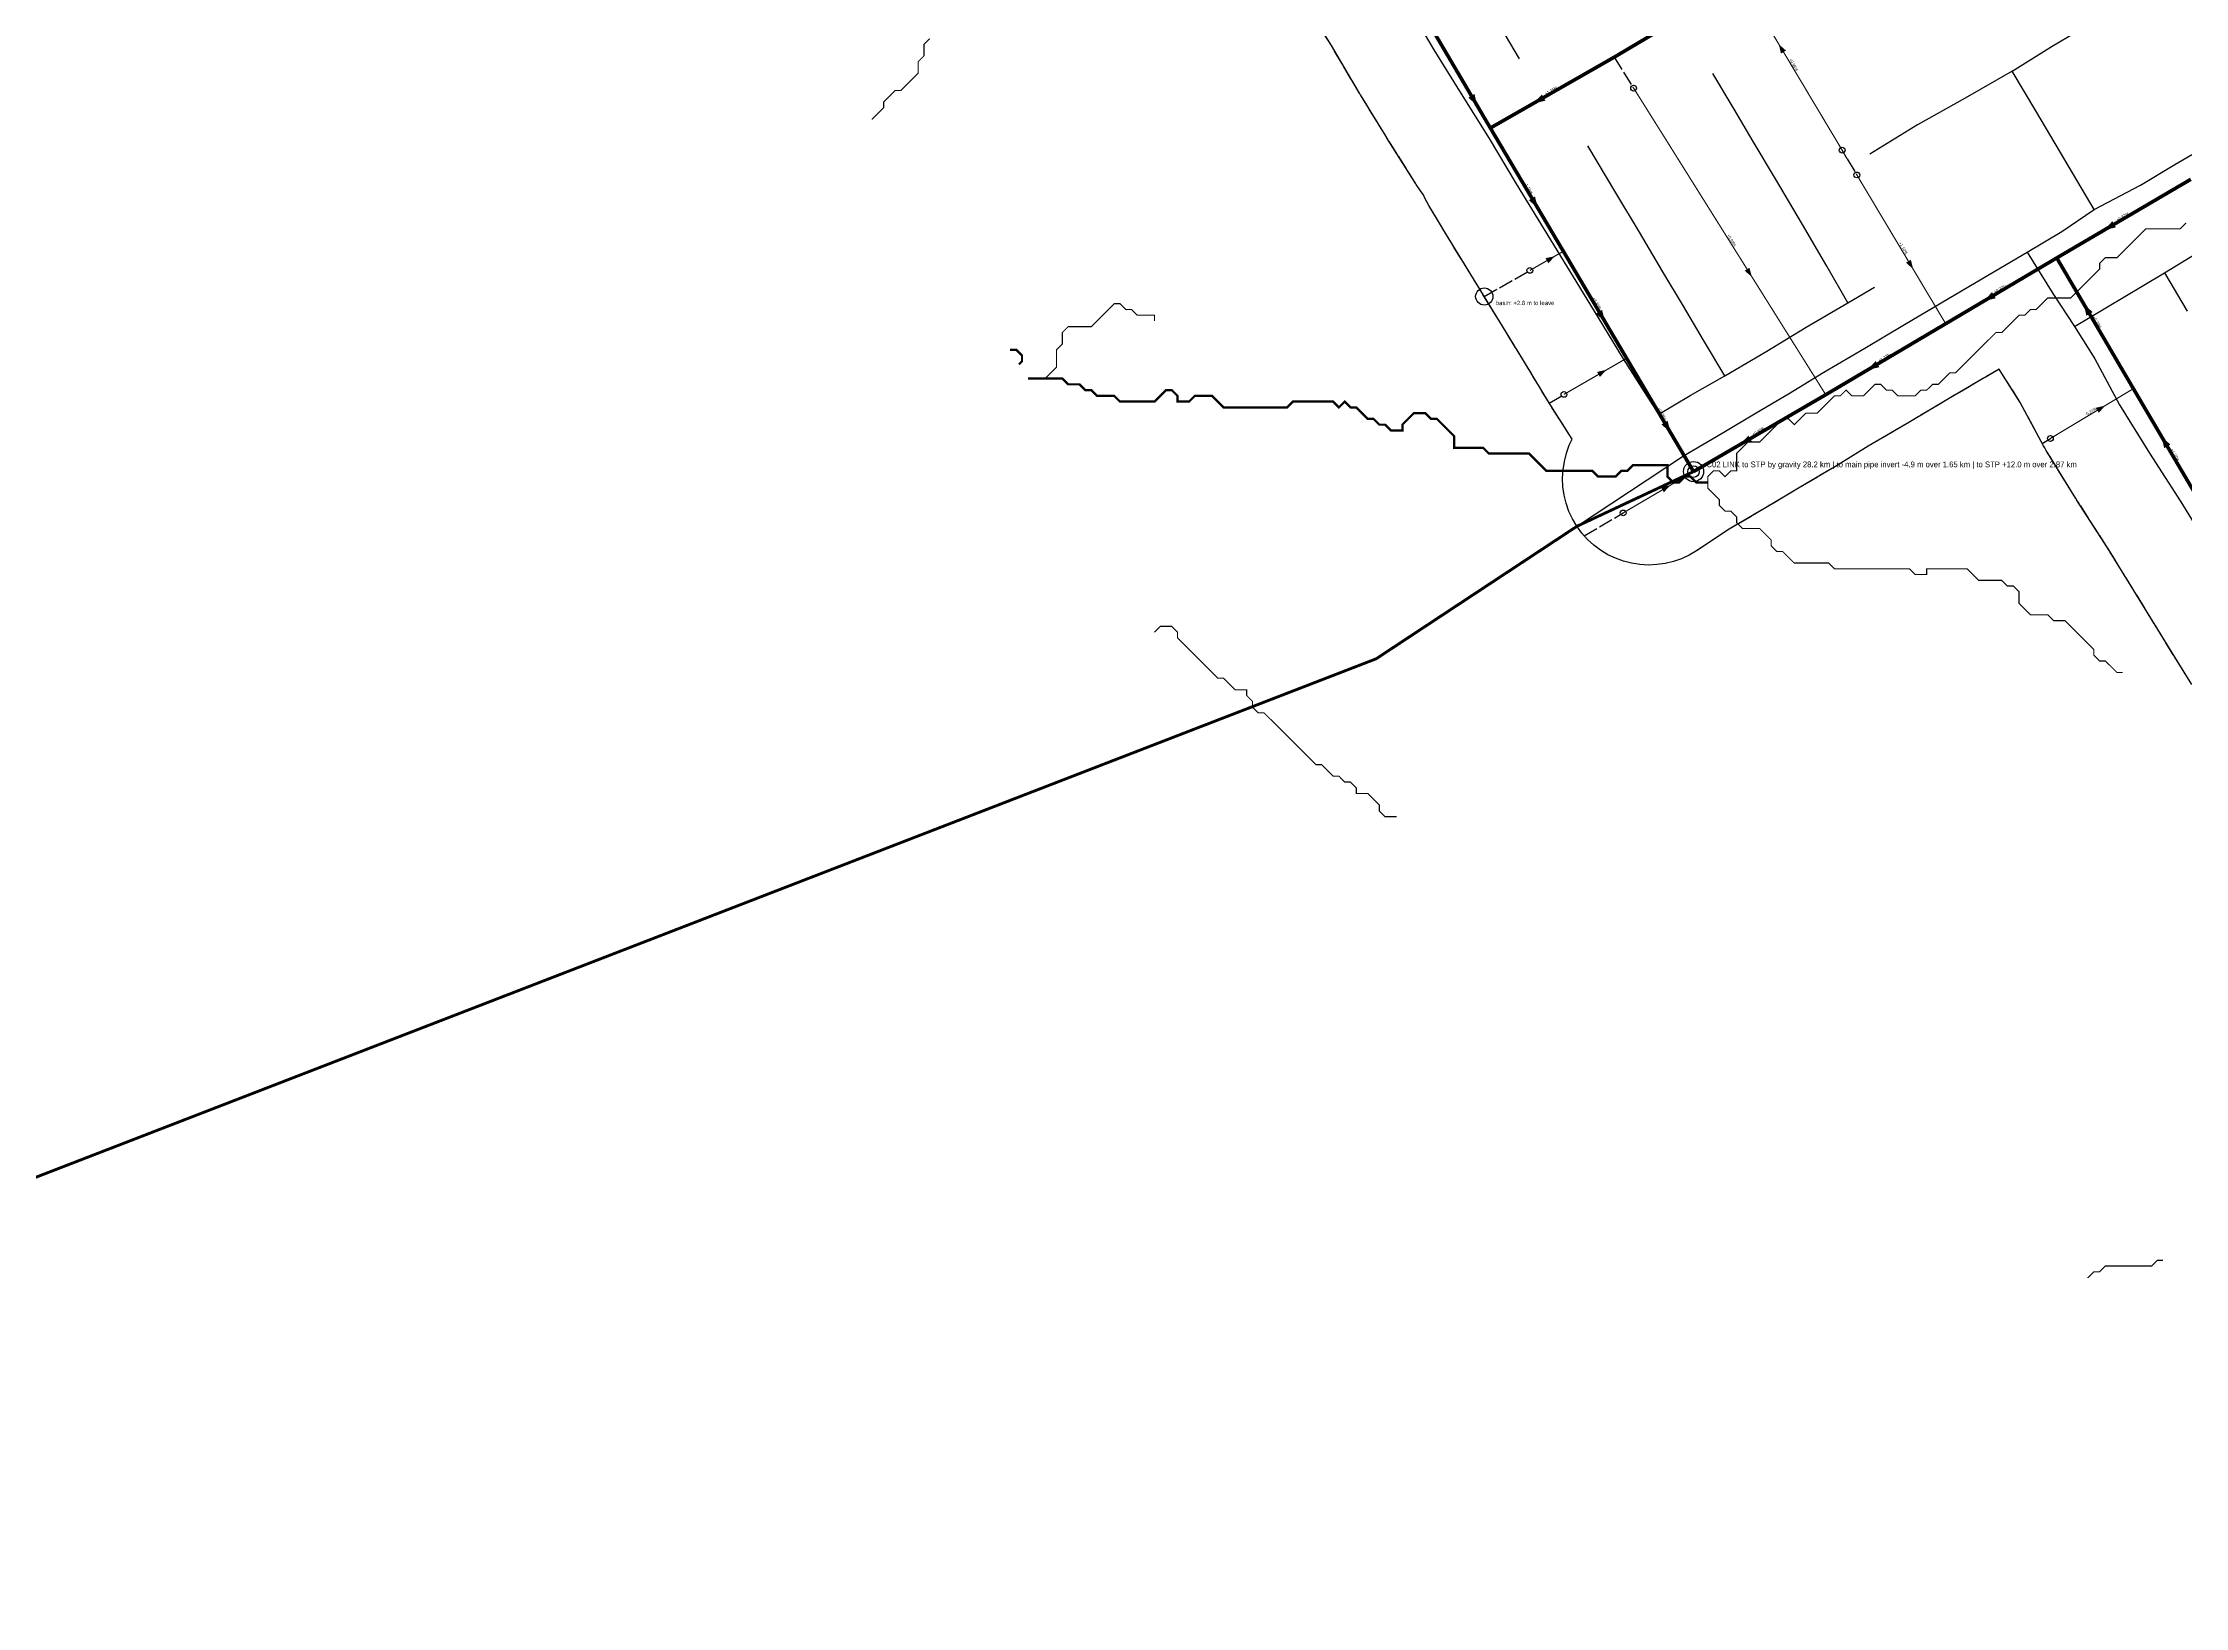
# Model space of a CAD drawing. Header units: metres. Extents: x 441395 to 476894, y 2561381 to 2578972.
# Drawn here: x 444214 to 445701, y 2565267 to 2566354 of the extents above; entities that cross this region are included whole.
import ezdxf
from ezdxf.enums import TextEntityAlignment as Align

# ---------------------------------------------------------------- set-up
doc = ezdxf.new("R2010")
doc.units = ezdxf.units.M
doc.header["$LTSCALE"] = 8
doc.linetypes.add('DASHDOT', pattern=[3.556, 2.54, -0.508, 0, -0.508])
doc.linetypes.add('DASHED', pattern=[1.524, 1.27, -0.254])
for name, color, linetype in [('A_ARROWS', 7, 'Continuous'), ('A_BASINS', 1, 'Continuous'), ('A_BRANCH', 7, 'Continuous'), ('A_BUILT_2006', 252, 'Continuous'), ('A_CATCHMENTS', 7, 'Continuous'), ('A_DIRECT_LINK', 6, 'Continuous'), ('A_ENVELOPE', 3, 'Continuous'), ('A_GRADIENT', 8, 'Continuous'), ('A_HEAD_GAP', 8, 'Continuous'), ('A_HEADS', 8, 'Continuous'), ('A_LATERAL', 7, 'Continuous'), ('A_OUTLET_LABEL', 7, 'Continuous'), ('A_OUTLETS', 7, 'Continuous'), ('A_STREAMS', 5, 'Continuous'), ('A_SUBMAIN', 7, 'Continuous')]:
    doc.layers.add(name, color=color, linetype=linetype)

msp = doc.modelspace()

# ---------------------------------------------------------------- linework, layer by layer
at = {"layer": 'A_ARROWS', "color": 1}
for points in [[(445419.3, 2566352.9), (445424.3, 2566348.5), (445420.8, 2566346.4)], [(445209.9, 2566310.2), (445203.7, 2566315.8), (445208, 2566318.3)], [(445249.1, 2566311.9), (445254.8, 2566318), (445257.3, 2566313.7)], [(445252, 2566239), (445245.7, 2566244.6), (445250, 2566247.2)], [(445645.2, 2566223.8), (445650.9, 2566230), (445653.4, 2566225.7)], [(445263.8, 2566205.7), (445259.3, 2566200.8), (445257.3, 2566204.3)], [(445400.6, 2566191.3), (445395.6, 2566195.6), (445398.9, 2566197.7)], [(445512.6, 2566196.7), (445507.6, 2566201.2), (445511, 2566203.2)], [(445561.7, 2566174.5), (445567.3, 2566180.8), (445569.9, 2566176.5)], [(445298.5, 2566160.2), (445292.3, 2566165.8), (445296.6, 2566168.4)], [(445631, 2566172.5), (445637.2, 2566166.9), (445632.9, 2566164.3)], [(445299.6, 2566126.8), (445295.1, 2566121.8), (445293.1, 2566125.3)], [(445480.9, 2566126.7), (445486.5, 2566132.9), (445489.1, 2566128.6)], [(445344, 2566083.3), (445337.8, 2566088.9), (445342.1, 2566091.5)], [(445645.9, 2566101.9), (445641.5, 2566096.9), (445639.4, 2566100.4)], [(445392.5, 2566075), (445398.2, 2566081.1), (445400.7, 2566076.8)], [(445685, 2566080.5), (445691.2, 2566074.9), (445686.9, 2566072.4)], [(445344, 2566046.7), (445339.5, 2566041.7), (445337.5, 2566045.2)]]:
    msp.add_solid(points, dxfattribs=at)
at = {"layer": 'A_BASINS', "color": 1}
msp.add_circle((445214.8, 2566177.7), 6, dxfattribs=at)
at = {"layer": 'A_BRANCH', "color": 1, "const_width": 0.8}
for points in [[(445463.3, 2566279.3), (445393.4, 2566396.3)], [(445318.5, 2566322.4), (445451.9, 2566109.5)]]:
    msp.add_lwpolyline(points, dxfattribs=at)
at = {"layer": 'A_BUILT_2006', "color": 252}
for points in [[(445180, 2566349.1), (445159.8, 2566383)], [(445229.4, 2566359.1), (445239.1, 2566342.8)], [(445609.1, 2566351.5), (445642, 2566371.1)], [(445197.7, 2566320.2), (445180, 2566349.1)], [(445581.4, 2566334.2), (445609.1, 2566351.5)], [(445388.4, 2566307.7), (445373.6, 2566332.6)], [(445581.4, 2566334.2), (445548.8, 2566315.4)], [(445597.8, 2566306.6), (445581.4, 2566334.2)], [(445218.4, 2566287.4), (445197.7, 2566320.2)], [(445548.8, 2566315.4), (445515.7, 2566296.9)], [(445401.6, 2566285.4), (445388.4, 2566307.7)], [(445618, 2566272.5), (445597.8, 2566306.6)], [(445237.2, 2566256), (445218.4, 2566287.4)], [(445416.9, 2566259.5), (445401.6, 2566285.4)], [(445515.7, 2566296.9), (445482.4, 2566276.6)], [(445306.2, 2566249.7), (445286.8, 2566282.3)], [(445638.3, 2566238.1), (445618, 2566272.5)], [(445670.4, 2566255), (445694.4, 2566269.4)], [(445694.4, 2566269.4), (445718.1, 2566283.3)], [(445256.6, 2566224.3), (445237.2, 2566256)], [(445435.7, 2566227.6), (445416.9, 2566259.5)], [(445638.3, 2566238.1), (445670.4, 2566255)], [(445322.5, 2566222.3), (445306.2, 2566249.7)], [(445276.7, 2566191.4), (445256.6, 2566224.3)], [(445452.7, 2566198.8), (445435.7, 2566227.6)], [(445615.9, 2566222.8), (445638.3, 2566238.1)], [(445338.8, 2566194.9), (445322.5, 2566222.3)], [(445591.8, 2566208.5), (445615.9, 2566222.8)], [(445687.1, 2566194.2), (445713.3, 2566210)], [(445353.1, 2566170.9), (445338.8, 2566194.9)], [(445467.3, 2566173.4), (445452.7, 2566198.8)], [(445565.4, 2566192.9), (445591.8, 2566208.5)], [(445591.8, 2566208.5), (445609.5, 2566179.8)], [(445293.9, 2566163.4), (445276.7, 2566191.4)], [(445467.3, 2566173.4), (445485.7, 2566184.2)], [(445532, 2566173.2), (445565.4, 2566192.9)], [(445609.5, 2566179.8), (445624.7, 2566156.8)], [(445646.3, 2566169.9), (445672.7, 2566185.6)], [(445672.7, 2566185.6), (445687.1, 2566194.2)], [(445687.1, 2566194.2), (445702.9, 2566167.6)], [(445367, 2566147.4), (445353.1, 2566170.9)], [(445438.2, 2566156.4), (445467.3, 2566173.4)], [(445506.6, 2566158.3), (445532, 2566173.2)], [(445624.7, 2566156.8), (445646.3, 2566169.9)], [(445311.5, 2566134.3), (445293.9, 2566163.4)], [(445411.1, 2566139.7), (445438.2, 2566156.4)], [(445479.1, 2566141.9), (445506.6, 2566158.3)], [(445624.7, 2566156.8), (445638.8, 2566134.3)], [(445381.8, 2566122.6), (445367, 2566147.4)], [(445381.8, 2566122.6), (445411.1, 2566139.7)], [(445450.5, 2566125.1), (445479.1, 2566141.9)], [(445324.4, 2566114.1), (445311.5, 2566134.3)], [(445357.8, 2566108.9), (445381.8, 2566122.6)], [(445426.1, 2566110.1), (445450.5, 2566125.1)], [(445638.8, 2566134.3), (445655.9, 2566102.4)], [(445335.9, 2566096), (445324.4, 2566114.1)], [(445335.9, 2566096), (445357.8, 2566108.9)], [(445403.6, 2566096.9), (445426.1, 2566110.1)], [(445353.1, 2566067), (445335.9, 2566096)], [(445380, 2566082.9), (445403.6, 2566096.9)], [(445655.9, 2566102.4), (445676.6, 2566069)], [(445353.1, 2566067), (445380, 2566082.9)], [(444422.4, 2563343.7), (444425.8, 2563359.7), (444354.3, 2563402.3), (444079.1, 2562950.6), (443944.5, 2563054.6), (443895.5, 2563534.9), (443894.2, 2564981.6), (443353.4, 2565026.3), (443356.8, 2565236.3), (445139.7, 2565926.1), (445353.1, 2566067)], [(445676.6, 2566069), (445698.4, 2566035.1)], [(445698.4, 2566035.1), (445716.9, 2566005)]]:
    msp.add_lwpolyline(points, dxfattribs=at)
at = {"layer": 'A_CATCHMENTS', "color": 1, "linetype": 'DASHED'}
msp.add_lwpolyline([(445706, 2565908.2), (445686.1, 2565940.5), (445665.8, 2565973.6), (445665.8, 2565973.6), (445665.8, 2565973.6), (445647.6, 2566003.2), (445626.1, 2566036.6), (445625.9, 2566037), (445625.6, 2566037.4), (445604.9, 2566070.8), (445604, 2566072.5), (445603, 2566074.1), (445586.9, 2566104.2), (445574.2, 2566124.3), (445572.3, 2566127.3), (445562.6, 2566121.5), (445562.5, 2566121.5), (445562.4, 2566121.5), (445537.1, 2566106.6), (445509.6, 2566090.3), (445509.6, 2566090.3), (445509.5, 2566090.2), (445481.4, 2566073.7), (445457.6, 2566059), (445457.1, 2566058.8), (445456.6, 2566058.5), (445434.1, 2566045.2), (445410.5, 2566031.2), (445410.5, 2566031.2), (445410.5, 2566031.2), (445384.9, 2566016.1), (445362.2, 2566001.1), (445357.1, 2565998.1), (445351.8, 2565995.6), (445346.2, 2565993.7), (445340.5, 2565992.3), (445334.7, 2565991.5), (445328.8, 2565991.2), (445322.9, 2565991.5), (445317.1, 2565992.4), (445311.4, 2565993.9), (445305.9, 2565995.9), (445300.6, 2565998.4), (445295.5, 2566001.5), (445290.8, 2566005), (445286.5, 2566009), (445282.6, 2566013.4), (445279.1, 2566018.1), (445276.1, 2566023.2), (445273.6, 2566028.5), (445271.6, 2566034.1), (445270.2, 2566039.8), (445269.4, 2566045.6), (445269.1, 2566051.5), (445269.5, 2566057.4), (445270.4, 2566063.2), (445271.8, 2566068.9), (445273.8, 2566074.5), (445275.8, 2566078.6), (445273.8, 2566081.8), (445260.9, 2566102), (445260.5, 2566102.6), (445260.1, 2566103.3), (445242.7, 2566132.2), (445225.6, 2566160.1), (445225.6, 2566160.1), (445225.6, 2566160.1), (445205.4, 2566192.9), (445205.4, 2566192.9), (445205.4, 2566193), (445186, 2566224.7), (445185.9, 2566224.9), (445185.8, 2566225.1), (445176.4, 2566240.8), (445173.6, 2566245.9), (445172.6, 2566248.4), (445170.9, 2566250.5), (445167.6, 2566255.4), (445167.3, 2566256), (445147, 2566288.2), (445146.8, 2566288.5), (445146.6, 2566288.8), (445128.9, 2566317.7), (445128.7, 2566318.1), (445128.4, 2566318.4), (445108.6, 2566351.9), (445090.2, 2566381.3)], dxfattribs=at)
at = {"layer": 'A_DIRECT_LINK', "color": 6, "linetype": 'DASHED', "const_width": 2}
msp.add_lwpolyline([(445360.1, 2566056.1), (445279.1, 2566018.1), (445139.7, 2565926.1), (443356.8, 2565236.3), (443353.4, 2565026.3), (443894.2, 2564981.6), (443895.5, 2563534.9), (443944.5, 2563054.6), (444079.1, 2562950.6), (444354.3, 2563402.3), (444425.8, 2563359.7), (444422.4, 2563343.7), (444387, 2563352.5)], dxfattribs=at)
at = {"layer": 'A_ENVELOPE', "color": 3}
msp.add_lwpolyline([(445706, 2565908.2), (445686.1, 2565940.5), (445665.8, 2565973.6), (445665.8, 2565973.6), (445665.8, 2565973.6), (445647.6, 2566003.2), (445626.1, 2566036.6), (445625.9, 2566037), (445625.6, 2566037.4), (445604.9, 2566070.8), (445604, 2566072.5), (445603, 2566074.1), (445586.9, 2566104.2), (445574.2, 2566124.3), (445572.3, 2566127.3), (445562.6, 2566121.5), (445562.5, 2566121.5), (445562.4, 2566121.5), (445537.1, 2566106.6), (445509.6, 2566090.3), (445509.6, 2566090.3), (445509.5, 2566090.2), (445481.4, 2566073.7), (445457.6, 2566059), (445457.1, 2566058.8), (445456.6, 2566058.5), (445434.1, 2566045.2), (445410.5, 2566031.2), (445410.5, 2566031.2), (445410.5, 2566031.2), (445384.9, 2566016.1), (445362.2, 2566001.1), (445357.1, 2565998.1), (445351.8, 2565995.6), (445346.2, 2565993.7), (445340.5, 2565992.3), (445334.7, 2565991.5), (445334.7, 2565991.5), (445328.8, 2565991.2), (445322.9, 2565991.5), (445317.1, 2565992.4), (445311.4, 2565993.9), (445305.9, 2565995.9), (445300.6, 2565998.4), (445295.5, 2566001.5), (445290.8, 2566005), (445286.5, 2566009), (445282.6, 2566013.4), (445279.1, 2566018.1), (445276.1, 2566023.2), (445273.6, 2566028.5), (445271.6, 2566034.1), (445270.2, 2566039.8), (445269.4, 2566045.6), (445269.1, 2566051.5), (445269.5, 2566057.4), (445270.4, 2566063.2), (445271.8, 2566068.9), (445273.8, 2566074.5), (445275.8, 2566078.6), (445273.8, 2566081.8), (445260.9, 2566102), (445260.5, 2566102.6), (445260.1, 2566103.3), (445242.7, 2566132.2), (445225.6, 2566160.1), (445225.6, 2566160.1), (445225.6, 2566160.1), (445205.4, 2566192.9), (445205.4, 2566192.9), (445205.4, 2566193), (445186, 2566224.7), (445185.9, 2566224.9), (445185.8, 2566225.1), (445176.4, 2566240.8), (445173.6, 2566245.9), (445172.6, 2566248.4), (445170.9, 2566250.5), (445167.6, 2566255.4), (445167.3, 2566256), (445147, 2566288.2), (445146.8, 2566288.5), (445146.6, 2566288.8), (445128.9, 2566317.7), (445128.7, 2566318.1), (445128.4, 2566318.4), (445108.6, 2566351.9), (445090.2, 2566381.3)], dxfattribs=at)
at = {"layer": 'A_HEAD_GAP', "color": 8, "linetype": 'DASHED'}
for points in [[(445305, 2566343.9), (445318.5, 2566322.4)], [(445466.8, 2566273.3), (445463.3, 2566279.3)], [(445466.8, 2566273.3), (445473.5, 2566262.1)], [(445214.8, 2566177.7), (445246.4, 2566195.8)], [(445259.8, 2566103.7), (445270.1, 2566109.7)], [(445602.2, 2566075.7), (445607.9, 2566079.1)], [(445284.2, 2566011.5), (445311.2, 2566027.4)]]:
    msp.add_lwpolyline(points, dxfattribs=at)
at = {"layer": 'A_HEADS', "color": 1}
for centre in [(445318.5, 2566322.4), (445463.3, 2566279.3), (445473.5, 2566262.1), (445246.4, 2566195.8), (445270.1, 2566109.7), (445607.9, 2566079.1), (445311.2, 2566027.4)]:
    msp.add_circle(centre, 2, dxfattribs=at)
at = {"layer": 'A_LATERAL', "color": 1, "const_width": 0.8}
msp.add_lwpolyline([(445473.5, 2566262.1), (445535.2, 2566158.8)], dxfattribs=at)
at = {"layer": 'A_LATERAL', "color": 1, "linetype": 'DASHDOT', "const_width": 0.8}
for points in [[(445246.4, 2566195.8), (445269.7, 2566209.1)], [(445270.1, 2566109.7), (445313.6, 2566134.8)], [(445607.9, 2566079.1), (445665.5, 2566113.7)]]:
    msp.add_lwpolyline(points, dxfattribs=at)
at = {"layer": 'A_LATERAL', "color": 1, "linetype": 'DASHED', "const_width": 0.8}
msp.add_lwpolyline([(445311.2, 2566027.4), (445360.1, 2566056.1)], dxfattribs=at)
at = {"layer": 'A_OUTLETS', "color": 6}
for radius in [7, 4]:
    msp.add_circle((445360.1, 2566056.1), radius, dxfattribs=at)
at = {"layer": 'A_STREAMS', "color": 5}
for points, const_width in [([(444829.7, 2566356.8), (444825.7, 2566352.8), (444825.7, 2566348.8), (444825.7, 2566344.8), (444821.7, 2566340.8), (444821.7, 2566336.8), (444821.7, 2566332.8), (444817.7, 2566328.8), (444813.7, 2566324.8), (444809.7, 2566320.8), (444805.7, 2566320.8), (444801.7, 2566316.8), (444797.7, 2566312.8), (444797.7, 2566308.8), (444793.7, 2566304.8), (444789.7, 2566300.8), (444789.6, 2566300.6)], 0.8), ([(445702.1, 2566228.7), (445698.1, 2566224.7), (445694.1, 2566224.7), (445690.1, 2566224.7), (445686.1, 2566224.7), (445682.1, 2566224.7), (445678.1, 2566224.7), (445674.1, 2566224.7), (445670.1, 2566220.7), (445666.1, 2566216.7), (445662.1, 2566212.7), (445658.1, 2566208.7), (445654.1, 2566204.7), (445650.1, 2566204.7), (445646.1, 2566204.7), (445642.1, 2566200.7), (445642.1, 2566196.7), (445638.1, 2566192.7), (445634.1, 2566188.7), (445630.1, 2566184.7), (445626.1, 2566180.7), (445622.1, 2566176.7), (445618.1, 2566176.7), (445614.1, 2566176.7), (445610.1, 2566176.7), (445606.1, 2566176.7), (445602.1, 2566172.7), (445598.1, 2566168.7), (445594.1, 2566168.7), (445590.1, 2566164.7), (445586.1, 2566164.7), (445582.1, 2566160.7), (445578.1, 2566156.7), (445574.1, 2566152.7), (445570.1, 2566152.7), (445566.1, 2566148.7), (445562.1, 2566144.7), (445558.1, 2566140.7), (445554.1, 2566136.7), (445550.1, 2566132.7), (445546.1, 2566128.7), (445542.1, 2566124.7), (445538.1, 2566124.7), (445534.1, 2566120.7), (445530.1, 2566116.7), (445526.1, 2566116.7), (445522, 2566112.7), (445518, 2566112.7), (445514, 2566108.7), (445510, 2566108.7), (445506, 2566108.7), (445502, 2566108.7), (445498, 2566112.7), (445494, 2566112.7), (445490, 2566116.7), (445486, 2566116.7), (445482, 2566112.7), (445478, 2566108.7), (445474, 2566108.7), (445470, 2566108.7), (445466, 2566112.7), (445462, 2566108.7), (445458, 2566108.7), (445454, 2566104.7), (445450, 2566100.7), (445446, 2566096.7), (445442, 2566096.7), (445438, 2566096.7), (445434, 2566092.7), (445430, 2566088.7), (445426, 2566092.7), (445422, 2566092.7), (445418, 2566088.7), (445414, 2566084.7), (445410, 2566080.7), (445406, 2566076.7), (445402, 2566076.7), (445398, 2566076.7), (445394, 2566072.7), (445390, 2566068.7), (445390, 2566064.6), (445390, 2566060.6), (445390, 2566056.6), (445386, 2566056.6), (445382, 2566052.6), (445378, 2566056.6), (445374, 2566056.6), (445370, 2566052.6), (445370, 2566048.6)], 0.8), ([(444985.8, 2566160.7), (444985.8, 2566164.7), (444981.8, 2566164.7), (444977.8, 2566164.7), (444973.8, 2566164.7), (444969.8, 2566168.7), (444965.8, 2566168.7), (444961.8, 2566172.7), (444957.8, 2566172.7), (444953.8, 2566168.7), (444949.8, 2566164.7), (444945.8, 2566160.7), (444941.8, 2566156.7), (444937.8, 2566156.7), (444933.8, 2566156.7), (444929.8, 2566156.7), (444925.8, 2566156.7), (444921.8, 2566152.7), (444921.8, 2566148.7), (444921.8, 2566144.7), (444917.8, 2566140.7), (444917.8, 2566136.7), (444917.8, 2566132.7), (444917.8, 2566128.7), (444913.8, 2566124.7), (444909.8, 2566120.7)], 0.8), ([(444891.7, 2566130.6), (444893.8, 2566132.7), (444893.8, 2566136.7), (444889.8, 2566140.7), (444885.8, 2566140.7), (444885.5, 2566140.7)], 1.6), ([(444909.8, 2566120.7), (444905.8, 2566120.7), (444901.8, 2566120.7), (444897.9, 2566120.7)], 1.6), ([(445370, 2566048.6), (445366, 2566048.6), (445362, 2566048.6), (445358, 2566052.6), (445354, 2566052.6), (445350, 2566048.6), (445346, 2566048.6), (445342, 2566052.6), (445342, 2566056.6), (445342, 2566060.6), (445338, 2566060.6), (445334, 2566060.6), (445330, 2566060.6), (445326, 2566060.6), (445322, 2566060.6), (445318, 2566060.6), (445314, 2566056.6), (445310, 2566056.6), (445306, 2566052.6), (445302, 2566052.6), (445298, 2566052.6), (445293.9, 2566052.6), (445289.9, 2566056.6), (445285.9, 2566056.6), (445281.9, 2566056.6), (445277.9, 2566056.6), (445273.9, 2566056.6), (445269.9, 2566056.6), (445265.9, 2566056.6), (445261.9, 2566056.6), (445257.9, 2566056.6), (445253.9, 2566060.6), (445249.9, 2566064.6), (445245.9, 2566068.7), (445241.9, 2566068.7), (445237.9, 2566068.7), (445233.9, 2566068.7), (445229.9, 2566068.7), (445225.9, 2566068.7), (445221.9, 2566068.7), (445217.9, 2566068.7), (445213.9, 2566072.7), (445209.9, 2566072.7), (445205.9, 2566072.7), (445201.9, 2566072.7), (445197.9, 2566072.7), (445193.9, 2566072.7), (445193.9, 2566076.7), (445193.9, 2566080.7), (445189.9, 2566084.7), (445185.9, 2566088.7), (445181.9, 2566092.7), (445177.9, 2566092.7), (445173.9, 2566096.7), (445169.9, 2566096.7), (445165.9, 2566096.7), (445161.9, 2566092.7), (445157.9, 2566088.7), (445157.9, 2566084.7), (445153.9, 2566084.7), (445149.9, 2566084.7), (445145.9, 2566088.7), (445141.9, 2566088.7), (445137.9, 2566092.7), (445133.9, 2566092.7), (445129.9, 2566096.7), (445125.9, 2566100.7), (445121.9, 2566100.7), (445117.9, 2566104.7), (445113.9, 2566100.7), (445109.9, 2566104.7), (445105.9, 2566104.7), (445101.9, 2566104.7), (445097.9, 2566104.7), (445093.9, 2566104.7), (445089.9, 2566104.7), (445085.9, 2566104.7), (445081.9, 2566104.7), (445077.9, 2566100.7), (445073.9, 2566100.7), (445069.9, 2566100.7), (445065.8, 2566100.7), (445061.8, 2566100.7), (445057.8, 2566100.7), (445053.8, 2566100.7), (445049.8, 2566100.7), (445045.8, 2566100.7), (445041.8, 2566100.7), (445037.8, 2566100.7), (445033.8, 2566100.7), (445029.8, 2566104.7), (445025.8, 2566108.7), (445021.8, 2566108.7), (445017.8, 2566108.7), (445013.8, 2566108.7), (445009.8, 2566104.7), (445005.8, 2566104.7), (445001.8, 2566104.7), (445001.8, 2566108.7), (444997.8, 2566112.7), (444993.8, 2566112.7), (444989.8, 2566108.7), (444985.8, 2566104.7), (444981.8, 2566104.7), (444977.8, 2566104.7), (444973.8, 2566104.7), (444969.8, 2566104.7), (444965.8, 2566104.7), (444961.8, 2566104.7), (444957.8, 2566108.7), (444953.8, 2566108.7), (444949.8, 2566108.7), (444945.8, 2566108.7), (444941.8, 2566112.7), (444937.8, 2566112.7), (444933.8, 2566116.7), (444929.8, 2566116.7), (444925.8, 2566116.7), (444921.8, 2566120.7), (444917.8, 2566120.7), (444913.8, 2566120.7), (444909.8, 2566120.7)], 1.6), ([(445658.1, 2565916.6), (445654.1, 2565916.6), (445650.1, 2565920.6), (445646.1, 2565924.6), (445642.1, 2565924.6), (445638.1, 2565928.6), (445638.1, 2565932.6), (445634.1, 2565936.6), (445630.1, 2565940.6), (445626.1, 2565944.6), (445622.1, 2565948.6), (445618.1, 2565952.6), (445614.1, 2565952.6), (445610.1, 2565952.6), (445606.1, 2565956.6), (445602.1, 2565956.6), (445598.1, 2565956.6), (445594.1, 2565956.6), (445590.1, 2565960.6), (445586.1, 2565964.6), (445586.1, 2565968.6), (445586.1, 2565972.6), (445582.1, 2565976.6), (445578.1, 2565976.6), (445574.1, 2565980.6), (445570.1, 2565980.6), (445566.1, 2565980.6), (445562.1, 2565980.6), (445558.1, 2565980.6), (445554.1, 2565984.6), (445550.1, 2565988.6), (445546.1, 2565988.6), (445542.1, 2565988.6), (445538.1, 2565988.6), (445534.1, 2565988.6), (445530.1, 2565988.6), (445526.1, 2565988.6), (445522, 2565988.6), (445522, 2565984.6), (445518, 2565984.6), (445514, 2565984.6), (445510, 2565988.6), (445506, 2565988.6), (445502, 2565988.6), (445498, 2565988.6), (445494, 2565988.6), (445490, 2565988.6), (445486, 2565988.6), (445482, 2565988.6), (445478, 2565988.6), (445474, 2565988.6), (445470, 2565988.6), (445466, 2565988.6), (445462, 2565988.6), (445458, 2565988.6), (445454, 2565992.6), (445450, 2565992.6), (445446, 2565992.6), (445442, 2565992.6), (445438, 2565992.6), (445434, 2565992.6), (445430, 2565992.6), (445426, 2565996.6), (445422, 2566000.6), (445418, 2566000.6), (445414, 2566004.6), (445414, 2566008.6), (445410, 2566012.6), (445406, 2566016.6), (445402, 2566016.6), (445398, 2566016.6), (445394, 2566016.6), (445390, 2566020.6), (445390, 2566024.6), (445386, 2566028.6), (445382, 2566028.6), (445378, 2566032.6), (445378, 2566036.6), (445374, 2566040.6), (445370, 2566044.6), (445370, 2566048.6)], 0.8), ([(445153.9, 2565816.5), (445149.9, 2565816.5), (445145.9, 2565816.5), (445141.9, 2565820.5), (445141.9, 2565824.5), (445137.9, 2565828.5), (445133.9, 2565832.5), (445129.9, 2565832.5), (445125.9, 2565832.5), (445125.9, 2565836.5), (445121.9, 2565840.5), (445117.9, 2565840.5), (445113.9, 2565844.6), (445109.9, 2565844.6), (445105.9, 2565848.6), (445101.9, 2565852.6), (445097.9, 2565852.6), (445093.9, 2565856.6), (445089.9, 2565860.6), (445085.9, 2565864.6), (445081.9, 2565868.6), (445077.9, 2565872.6), (445073.9, 2565876.6), (445069.9, 2565880.6), (445065.8, 2565884.6), (445061.8, 2565888.6), (445057.8, 2565888.6), (445053.8, 2565892.6), (445053.8, 2565896.6), (445049.8, 2565900.6), (445049.8, 2565904.6), (445045.8, 2565904.6), (445041.8, 2565904.6), (445037.8, 2565908.6), (445033.8, 2565912.6), (445029.8, 2565912.6), (445025.8, 2565916.6), (445021.8, 2565920.6), (445017.8, 2565924.6), (445013.8, 2565928.6), (445009.8, 2565932.6), (445005.8, 2565936.6), (445001.8, 2565940.6), (445001.8, 2565944.6), (444997.8, 2565948.6), (444993.8, 2565948.6), (444989.8, 2565948.6), (444985.8, 2565944.6), (444985.7, 2565944.5)], 0.8), ([(445686.1, 2565508.4), (445682.1, 2565508.4), (445678.1, 2565504.4), (445674.1, 2565504.4), (445670.1, 2565504.4), (445666.1, 2565504.4), (445662.1, 2565504.4), (445658.1, 2565504.4), (445654.1, 2565504.4), (445650.1, 2565504.4), (445646.1, 2565504.4), (445642.1, 2565500.4), (445638.1, 2565500.4), (445634.1, 2565496.4), (445633.6, 2565496.4)], 0.8)]:
    msp.add_lwpolyline(points, dxfattribs=dict(at, const_width=const_width))
at = {"layer": 'A_SUBMAIN', "color": 1, "linetype": 'DASHDOT', "const_width": 2.5}
for points in [[(445393.4, 2566396.3), (445305, 2566343.9)], [(445168, 2566381.4), (445189.9, 2566344.2)], [(445219, 2566294.7), (445269.7, 2566209.1)]]:
    msp.add_lwpolyline(points, dxfattribs=at)
at = {"layer": 'A_SUBMAIN', "color": 1, "const_width": 2.5}
for points in [[(445189.9, 2566344.2), (445219, 2566294.7)], [(445305, 2566343.9), (445219, 2566294.7)], [(445705.4, 2566259.1), (445612.3, 2566204.5)], [(445269.7, 2566209.1), (445313.6, 2566134.8)], [(445665.5, 2566113.7), (445612.3, 2566204.5)], [(445535.2, 2566158.8), (445451.9, 2566109.5)], [(445313.6, 2566134.8), (445360.1, 2566056.1)], [(445451.9, 2566109.5), (445360.1, 2566056.1)], [(445720.6, 2566020), (445665.5, 2566113.7)]]:
    msp.add_lwpolyline(points, dxfattribs=at)
at = {"layer": 'A_SUBMAIN', "color": 1, "linetype": 'DASHED', "const_width": 2.5}
msp.add_lwpolyline([(445612.3, 2566204.5), (445535.2, 2566158.8)], dxfattribs=at)

# ---------------------------------------------------------------- texts
at = {"layer": 'A_BASINS', "color": 1}
msp.add_text('basin: +2.8 m to leave', height=3, dxfattribs=at).set_placement((445222.8, 2566171.7))
at = {"layer": 'A_GRADIENT', "color": 1}
for s, rotation, p in [('+0.98%', 300.851, (445428.3, 2566337.8)), ('+1.35%', 29.8063, (445262, 2566319.3)), ('-1.19%', -59.3997, (445244.3, 2566251.9)), ('+0.87%', 30.3963, (445658.9, 2566231.8)), ('+0.99%', -57.925, (445385.2, 2566215.9)), ('+1.10%', -59.149, (445504.4, 2566210.5)), ('+0.20%', 30.6452, (445573.7, 2566181.7)), ('+3.36%', -59.3997, (445291.6, 2566172)), ('+0.70%', 300.4149, (445638.9, 2566159.1)), ('+1.23%', 30.6463, (445493.6, 2566134.1)), ('+0.58%', -59.3997, (445336.8, 2566095.5)), ('-0.24%', 30.9822, (445636.7, 2566096.4)), ('+0.80%', 30.1551, (445406, 2566082.8)), ('+1.37%', 300.4149, (445693, 2566066.9))]:
    msp.add_text(s, height=2, rotation=rotation, dxfattribs=at).set_placement(p, align=Align.BOTTOM_CENTER)
at = {"layer": 'A_OUTLET_LABEL', "color": 6}
msp.add_text('C02 LINK to STP by gravity 28.2 km | to main pipe invert -4.9 m over 1.65 km | to STP +12.0 m over 2.87 km', height=4, dxfattribs=at).set_placement((445369.1, 2566059.1))

doc.saveas('drawing.dxf')
